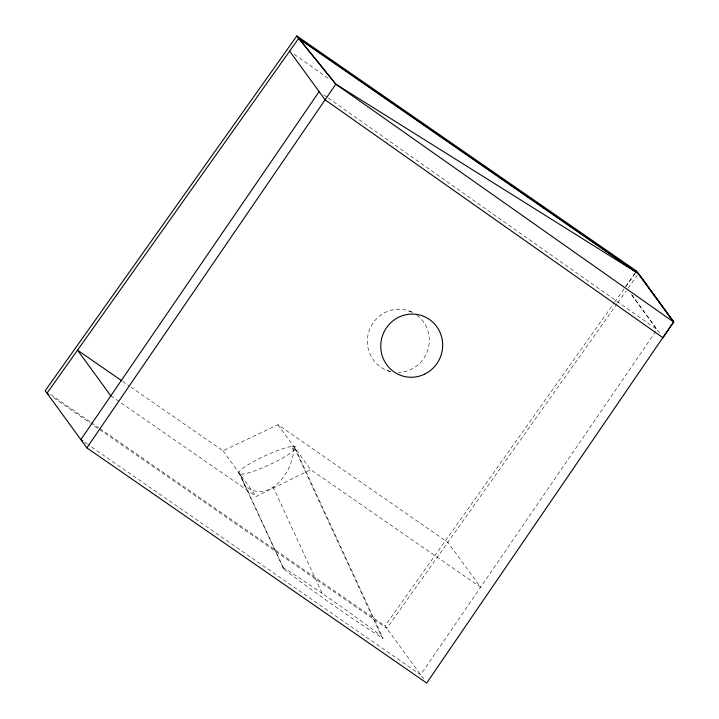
<?xml version="1.0" encoding="UTF-8"?>
<svg xmlns="http://www.w3.org/2000/svg" width="719" height="719" viewBox="0 0 719 719"><rect width="100%" height="100%" fill="white"/><g stroke="black" fill="none" stroke-linecap="round" stroke-linejoin="round"><path stroke-width="0.54" stroke-dasharray="3.6 2.7" d="M655.755 331.396L420.66 674.773L88.23 444.71M625.764 286.656L635.308 272.896M423.68 678.916L385.033 625.889L613.999 303.094M614.646 302.178L625.027 287.555M625.674 286.638L635.389 272.95M617.109 303.697L386.831 628.352L91.331 423.851M617.756 302.789L626.186 290.898M628.136 288.166L637.178 275.413M238.753 472.464L283.843 569.071A86.702 4.476 35.3 0 0 312.549 590.434L318.885 594.99A86.702 4.476 35.3 0 0 356.642 621.261A88.635 4.575 35.3 0 0 383.011 638.355L381.376 636.117L293.738 446.382C294.754 469.741 270.236 504.999 245.053 486.098L240.982 476.275M110.807 395.818L256.261 496.478L310.689 469.633L480.589 587.216L447.856 542.315L277.947 424.722L222.971 450.813L129.995 386.471M292.229 446.364L295.087 446.409L296.039 447.398L295.033 449.267A31.69 4.979 -24.8 0 1 270.856 464.088A31.69 4.979 -24.8 0 1 242.159 474.234L239.31 474.198L238.349 473.201L239.364 471.34A31.69 4.979 -24.8 0 1 263.54 456.511A31.69 4.979 -24.8 0 1 292.229 446.364L293.28 450.687M409.048 311.003L414.189 312.864M387.604 370.644L390.696 371.759M122.634 381.376L129.078 385.833M50.761 394.551L90.468 422.026M91.385 422.664L98.773 427.778M99.698 428.416L385.033 625.889M53.476 397.652L90.414 423.212M84.536 442.158L87.305 444.072M294.233 54.356L330.039 79.575M323.712 94.845L327.379 97.433M328.295 98.081L657.022 329.545L631.426 294.466M631.489 294.511L660.015 333.652M277.947 424.722L310.689 469.633M222.971 450.813L256.261 496.478M295.374 448.629L383.011 638.355M272.95 486.691L322.247 593.436A79.782 4.116 35.3 0 1 381.376 636.117M240.02 474.207L283.843 569.071M282.567 567.336A66.669 3.442 35.3 0 1 322.247 593.436M417.011 315.317A31.69 30.872 -70.1 0 1 427.715 350.288A31.69 30.872 -70.1 0 1 398.515 372.415M390.498 371.525A31.69 30.872 -70.1 0 1 369.449 329.895A31.69 30.872 -70.1 0 1 412.742 312.621"/><path stroke-width="1.08" d="M663.358 337.229L673.784 321.986L638.472 273.588L298.655 38.413L296.857 35.95L45.216 390.714L86.873 447.874L426.691 683.05L673.604 321.86L636.576 271.054M289.64 51.121L319.119 91.61L80.843 439.597L82.694 440.873M86.873 447.874L335.818 84.159L296.857 35.95L636.674 271.126M673.721 322.094L638.31 273.615L298.655 38.413L47.014 393.176L48.856 394.452M298.655 38.413L335.818 84.159L638.31 273.615M121.709 380.737L77.526 350.153L110.807 395.818M335.818 84.159L673.541 321.959M663.008 337.75L325.096 99.815L319.119 91.61M424.668 374.132A31.69 30.872 -70.1 0 0 429.585 319.56A31.69 30.872 -70.1 0 0 380.872 343.296A31.69 30.872 -70.1 0 0 424.668 374.132"/></g></svg>
